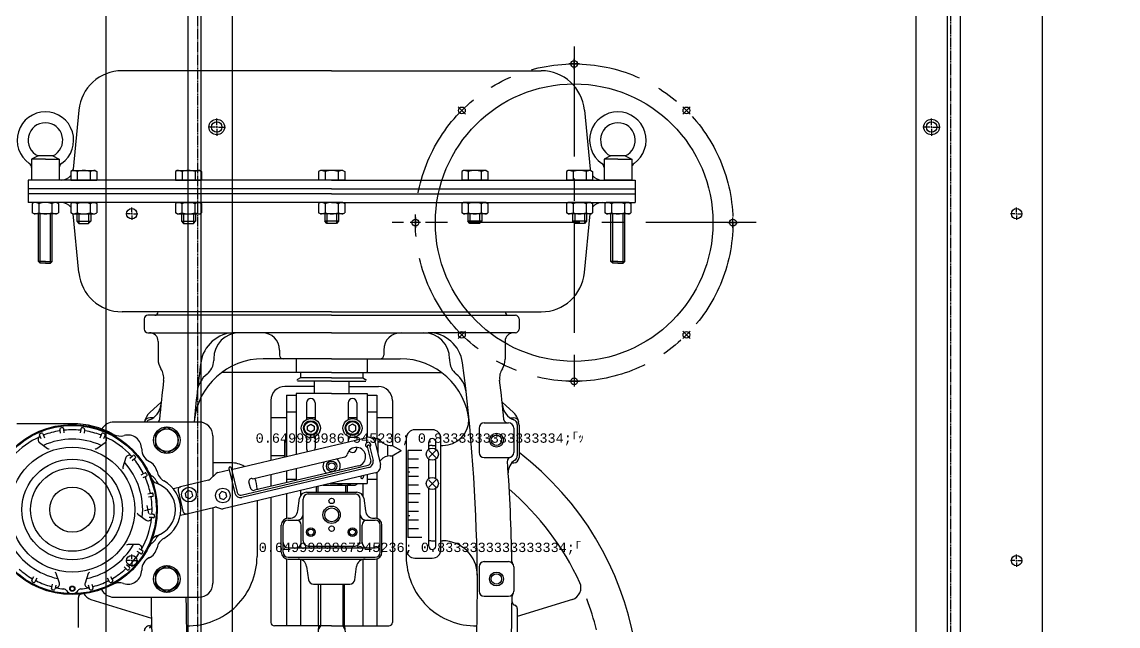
# Model space of a CAD drawing. Header units: millimetres. Extents: x -69706 to 52883, y -6882 to 68885.
# Drawn here: x -30298 to -29666, y 25492 to 25840 of the extents above; entities that cross this region are included whole.
import ezdxf

# ---------------------------------------------------------------- set-up
doc = ezdxf.new("R2010")
doc.units = ezdxf.units.MM
doc.linetypes.add('YFM1P-長$0$CENTERX2', pattern=[101.6, 63.5, -12.7, 12.7, -12.7])
doc.linetypes.add('YFM1P-長$0$DASHED', pattern=[0.75, 0.5, -0.25])
for name, color, linetype in [('YFM1P-長$0$03', 4, 'Continuous'), ('YFM1P-長$0$AUDIT_I_250305115502-0', 1, 'YFM1P-長$0$CENTERX2'), ('YFM1P-長$0$M-FOUN', 252, 'Continuous'), ('YFM1P-長$0$MAU&DCC Valve Station$0$M-CWTR-VAVE', 4, 'Continuous'), ('YFM1P-長$0$虚线', 3, 'YFM1P-長$0$DASHED'), ('YFM1P-長$0$表面显示线', 5, 'Continuous')]:
    doc.layers.add(name, color=color, linetype=linetype)
doc.styles.add('dim-txt', font='isocp.shx', dxfattribs={"width": 0.7, "bigfont": 'chineset.shx'})
doc.styles.add('YFM1P-長$0$MAU&DCC Valve Station$0$KANJI', font='MONOTXT', dxfattribs={"bigfont": 'BIGFONT'})
doc.dimstyles.new('ARCH-dim-200MM', dxfattribs={"dimscale": 2000, "dimtxt": 0.3, "dimasz": 0.1, "dimexe": 0.1, "dimexo": 0.1, "dimgap": 0.05, "dimtad": 1, "dimdec": 0, "dimrnd": 0.5, "dimdsep": 46, "dimtxsty": 'dim-txt', "dimblk": 'DOT', "dimcen": 2, "dimclrd": 256, "dimclre": 256, "dimclrt": 256, "dimadec": 0, "dimazin": 0, "dimtfac": 1, "dimtdec": 0, "dimtix": 1, "dimtmove": 2, "dimatfit": 3, "dimldrblk": 'OBLIQUE', "dimfxl": 1, "dimtvp": 1, "dimtolj": 1, "dimarcsym": 0})

# ---------------------------------------------------------------- blocks, each defined once
blk = doc.blocks.new('YFM1P-長$0$MAU&DCC Valve Station$0$0V125')
at = {"layer": 'YFM1P-長$0$MAU&DCC Valve Station$0$M-CWTR-VAVE'}
for p, q in [((225.5, 782), (104.69, 782)), ((225.5, 782), (346.31, 782)), ((79.8, 759.37), (76.56, 725.34)), ((371.2, 759.37), (374.44, 725.34)), ((56.25, 732.95), (52.5, 731)), ((64.75, 732.95), (56.25, 732.95)), ((64.75, 732.95), (68.5, 731)), ((386.25, 732.95), (382.5, 731)), ((394.75, 732.95), (386.25, 732.95)), ((394.75, 732.95), (398.5, 731)), ((60.5, 731), (52.5, 731)), ((52.5, 731), (52.5, 719)), ((60.5, 731), (68.5, 731)), ((68.5, 731), (68.5, 719)), ((382.5, 731), (382.5, 719)), ((390.5, 731), (382.5, 731)), ((390.5, 731), (398.5, 731)), ((398.5, 731), (398.5, 719)), ((76.11, 724.5), (75.1, 723.92)), ((75.1, 723.92), (75.1, 719)), ((76.11, 724.5), (89.11, 724.5)), ((78.85, 723.86), (78.85, 719)), ((86.36, 723.86), (86.36, 719)), ((89.11, 724.5), (90.11, 723.92)), ((90.11, 723.92), (90.11, 719)), ((136.5, 724.5), (135.49, 723.92)), ((135.49, 723.92), (135.49, 719)), ((136.5, 724.5), (149.5, 724.5)), ((139.25, 723.86), (139.25, 719)), ((146.75, 723.86), (146.75, 719)), ((149.5, 724.5), (150.51, 723.92)), ((150.51, 723.92), (150.51, 719)), ((219, 724.5), (217.99, 723.92)), ((217.99, 723.92), (217.99, 719)), ((232, 724.5), (219, 724.5)), ((221.75, 723.86), (221.75, 719)), ((229.25, 723.86), (229.25, 719)), ((232, 724.5), (233.01, 723.92)), ((233.01, 723.92), (233.01, 719)), ((301.5, 724.5), (300.49, 723.92)), ((300.49, 723.92), (300.49, 719)), ((314.5, 724.5), (301.5, 724.5)), ((304.25, 723.86), (304.25, 719)), ((311.75, 723.86), (311.75, 719)), ((314.5, 724.5), (315.51, 723.92)), ((315.51, 723.92), (315.51, 719)), ((361.9, 724.5), (360.89, 723.92)), ((360.89, 723.92), (360.89, 719)), ((374.9, 724.5), (361.9, 724.5)), ((364.64, 723.86), (364.64, 719)), ((372.15, 723.86), (372.15, 719)), ((374.9, 724.5), (375.9, 723.92)), ((375.9, 723.92), (375.9, 719)), ((50.5, 719), (50.5, 714)), ((225.5, 719), (50.5, 719)), ((225.5, 714), (50.5, 714)), ((50.5, 714), (50.5, 711)), ((68.5, 719), (52.5, 719)), ((75.1, 719), (90.11, 719)), ((135.49, 719), (150.51, 719)), ((233.01, 719), (217.99, 719)), ((225.5, 719), (400.5, 719)), ((225.5, 714), (400.5, 714)), ((315.51, 719), (300.49, 719)), ((375.9, 719), (360.89, 719)), ((398.5, 719), (382.5, 719)), ((400.5, 719), (400.5, 714)), ((400.5, 714), (400.5, 711)), ((225.5, 711), (50.5, 711)), ((225.5, 711), (50.5, 711)), ((50.5, 711), (50.5, 706)), ((225.5, 711), (400.5, 711)), ((225.5, 711), (400.5, 711)), ((400.5, 711), (400.5, 706)), ((225.5, 706), (50.5, 706)), ((53.97, 706), (52.97, 705.42)), ((52.97, 705.42), (52.97, 700.08)), ((66.97, 706), (53.97, 706)), ((56.72, 705.36), (56.72, 700.14)), ((64.23, 705.36), (64.23, 700.14)), ((66.97, 706), (67.98, 705.42)), ((67.98, 705.42), (67.98, 700.08)), ((76.08, 706), (75.08, 705.42)), ((75.08, 705.42), (75.08, 700.08)), ((76.08, 706), (89.08, 706)), ((78.83, 705.36), (78.83, 700.14)), ((86.33, 705.36), (86.33, 700.14)), ((89.08, 706), (90.09, 705.42)), ((90.09, 705.42), (90.09, 700.08)), ((136.47, 706), (135.47, 705.42)), ((135.47, 705.42), (135.47, 700.08)), ((136.47, 706), (149.47, 706)), ((139.22, 705.36), (139.22, 700.14)), ((146.73, 705.36), (146.73, 700.14)), ((149.47, 706), (150.48, 705.42)), ((150.48, 705.42), (150.48, 700.08)), ((219.03, 706), (218.02, 705.42)), ((218.02, 705.42), (218.02, 700.08)), ((232.03, 706), (219.03, 706)), ((221.77, 705.36), (221.77, 700.14)), ((225.5, 706), (400.5, 706)), ((229.28, 705.36), (229.28, 700.14)), ((232.03, 706), (233.03, 705.42)), ((233.03, 705.42), (233.03, 700.08)), ((301.53, 706), (300.52, 705.42)), ((300.52, 705.42), (300.52, 700.08)), ((314.53, 706), (301.53, 706)), ((304.27, 705.36), (304.27, 700.14)), ((311.78, 705.36), (311.78, 700.14)), ((314.53, 706), (315.53, 705.42)), ((315.53, 705.42), (315.53, 700.08)), ((361.92, 706), (360.92, 705.42)), ((360.92, 705.42), (360.92, 700.08)), ((374.92, 706), (361.92, 706)), ((364.67, 705.36), (364.67, 700.14)), ((372.17, 705.36), (372.17, 700.14)), ((374.92, 706), (375.93, 705.42)), ((375.93, 705.42), (375.93, 700.08)), ((383.97, 706), (382.97, 705.42)), ((382.97, 705.42), (382.97, 700.08)), ((396.97, 706), (383.97, 706)), ((386.72, 705.36), (386.72, 700.14)), ((394.23, 705.36), (394.23, 700.14)), ((396.97, 706), (397.98, 705.42)), ((397.98, 705.42), (397.98, 700.08)), ((53.97, 699.5), (52.97, 700.08)), ((66.97, 699.5), (53.97, 699.5)), ((56.5, 672), (56.5, 699.5)), ((57.5, 671), (57.5, 699.5)), ((63.5, 671), (63.5, 699.5)), ((64.5, 672), (64.5, 699.5)), ((66.97, 699.5), (67.98, 700.08)), ((76.08, 699.5), (75.08, 700.08)), ((76.08, 699.5), (89.08, 699.5)), ((79.8, 665.63), (76.57, 699.5)), ((78.61, 699.5), (78.61, 695.2)), ((78.61, 695.2), (79.81, 694)), ((78.61, 695.2), (86.61, 695.2)), ((79.81, 699.5), (79.81, 694)), ((85.41, 699.5), (85.41, 694)), ((85.41, 694), (86.61, 695.2)), ((86.61, 699.5), (86.61, 695.2)), ((89.08, 699.5), (90.09, 700.08)), ((136.47, 699.5), (135.47, 700.08)), ((136.47, 699.5), (149.47, 699.5)), ((139, 699.5), (139, 695.2)), ((139, 695.2), (140.2, 694)), ((139, 695.2), (147, 695.2)), ((140.2, 699.5), (140.2, 694)), ((145.8, 699.5), (145.8, 694)), ((145.8, 694), (147, 695.2)), ((147, 699.5), (147, 695.2)), ((149.47, 699.5), (150.48, 700.08)), ((219.03, 699.5), (218.02, 700.08)), ((232.03, 699.5), (219.03, 699.5)), ((221.5, 699.5), (221.5, 695.2)), ((222.7, 694), (221.5, 695.2)), ((229.5, 695.2), (221.5, 695.2)), ((222.7, 699.5), (222.7, 694)), ((228.3, 699.5), (228.3, 694)), ((229.5, 695.2), (228.3, 694)), ((229.5, 699.5), (229.5, 695.2)), ((232.03, 699.5), (233.03, 700.08)), ((301.53, 699.5), (300.52, 700.08)), ((314.53, 699.5), (301.53, 699.5)), ((304, 699.5), (304, 695.2)), ((305.2, 694), (304, 695.2)), ((312, 695.2), (304, 695.2)), ((305.2, 699.5), (305.2, 694)), ((310.8, 699.5), (310.8, 694)), ((312, 695.2), (310.8, 694)), ((312, 699.5), (312, 695.2)), ((314.53, 699.5), (315.53, 700.08)), ((361.92, 699.5), (360.92, 700.08)), ((374.92, 699.5), (361.92, 699.5)), ((364.4, 699.5), (364.4, 695.2)), ((365.59, 694), (364.4, 695.2)), ((372.4, 695.2), (364.4, 695.2)), ((365.59, 699.5), (365.59, 694)), ((371.19, 699.5), (371.19, 694)), ((372.4, 695.2), (371.19, 694)), ((371.2, 665.63), (374.43, 699.5)), ((372.4, 699.5), (372.4, 695.2)), ((374.92, 699.5), (375.93, 700.08)), ((383.97, 699.5), (382.97, 700.08)), ((396.97, 699.5), (383.97, 699.5)), ((386.5, 672), (386.5, 699.5)), ((387.5, 671), (387.5, 699.5)), ((393.5, 671), (393.5, 699.5)), ((394.5, 672), (394.5, 699.5)), ((396.97, 699.5), (397.98, 700.08)), ((79.81, 694), (85.41, 694)), ((140.2, 694), (145.8, 694)), ((228.3, 694), (222.7, 694)), ((310.8, 694), (305.2, 694)), ((371.19, 694), (365.59, 694)), ((60.5, 672), (56.5, 672)), ((57.5, 671), (56.5, 672)), ((60.5, 671), (57.5, 671)), ((60.5, 672), (64.5, 672)), ((60.5, 671), (63.5, 671)), ((63.5, 671), (64.5, 672)), ((387.5, 671), (386.5, 672)), ((390.5, 672), (386.5, 672)), ((390.5, 671), (387.5, 671)), ((390.5, 672), (394.5, 672)), ((390.5, 671), (393.5, 671)), ((393.5, 671), (394.5, 672)), ((225.5, 643), (104.69, 643)), ((117.5, 639), (117.5, 633)), ((225.5, 641), (119.5, 641)), ((225.5, 643), (125.5, 643)), ((225.5, 643), (325.5, 643)), ((225.5, 643), (346.31, 643)), ((225.5, 641), (331.5, 641)), ((333.5, 639), (333.5, 633)), ((119.5, 631), (169.9, 631)), ((125.5, 626), (125.5, 615.66)), ((225.5, 631), (169.9, 631)), ((225.5, 631), (281.1, 631)), ((331.5, 631), (281.1, 631)), ((325.5, 626), (325.5, 615.66)), ((195.5, 621), (195.5, 618)), ((255.5, 621), (255.5, 618)), ((157.5, 616), (157.5, 615)), ((225.5, 616), (186.02, 616)), ((205, 616), (205, 608.5)), ((225.5, 616), (264.98, 616)), ((246, 616), (246, 608.5)), ((293.5, 616), (293.5, 615)), ((207.5, 607.98), (161.98, 607.98)), ((205.5, 608), (205, 608.5)), ((225.5, 608), (205.5, 608)), ((207.5, 608), (207.5, 605)), ((225.5, 608), (245.5, 608)), ((243.5, 608), (243.5, 605)), ((243.5, 607.98), (289.02, 607.98)), ((245.5, 608), (246, 608.5)), ((225.5, 603), (205.8, 603)), ((207.5, 605), (205.9, 604.08)), ((225.5, 605), (207.5, 605)), ((215.5, 603), (215.5, 596)), ((225.5, 605), (243.5, 605)), ((225.5, 603), (245.2, 603)), ((235.5, 603), (235.5, 596)), ((243.5, 605), (245.1, 604.08)), ((215.5, 599.98), (198.5, 599.98)), ((199.5, 595), (205, 595)), ((199.5, 595), (199.5, 559.65)), ((225.5, 596), (205, 596)), ((205, 596), (205, 560.95)), ((225.5, 596), (246, 596)), ((235.5, 599.98), (252.5, 599.98)), ((246, 596), (246, 570.6)), ((246, 595), (251.5, 595)), ((251.5, 595), (251.5, 570)), ((127.24, 591.02), (120.7, 584.94)), ((190.5, 591.98), (190.5, 557.53)), ((210.95, 590.5), (210.95, 580.87)), ((216.05, 590.5), (216.05, 580.87)), ((234.95, 590.5), (234.95, 580.87)), ((240.05, 590.5), (240.05, 580.87)), ((260.5, 591.98), (260.5, 565.89)), ((323.77, 591.02), (330.31, 584.94)), ((123.05, 581.98), (120.63, 581.98)), ((199.5, 582), (190.5, 582)), ((199.5, 585.41), (205, 585.41)), ((216.05, 581.85), (210.95, 581.85)), ((240.05, 581.85), (234.95, 581.85)), ((246, 585.41), (251.5, 585.41)), ((260.5, 582), (251.5, 582)), ((327.95, 581.98), (330.37, 581.98)), ((76, 578.5), (43.99, 578.5)), ((68.94, 574.95), (68.87, 575.46)), ((70.86, 575.73), (70.93, 575.21)), ((70.93, 575.21), (71.19, 573.23)), ((80.81, 573.23), (81.08, 575.21)), ((81.08, 575.21), (81.14, 575.73)), ((83.13, 575.46), (83.06, 574.95)), ((149, 579.5), (100, 579.5)), ((130.5, 576.51), (124, 572.75)), ((137, 572.75), (130.5, 576.51)), ((211.49, 577.16), (213.5, 578.32)), ((211.49, 574.84), (211.49, 577.16)), ((213.5, 578.32), (215.51, 577.16)), ((215.51, 577.16), (215.51, 574.84)), ((237.5, 578.32), (235.49, 577.16)), ((235.49, 577.16), (235.49, 574.84)), ((239.51, 577.16), (237.5, 578.32)), ((239.51, 574.84), (239.51, 577.16)), ((283.5, 575), (273.5, 575)), ((310.5, 576), (310.5, 562)), ((313.5, 579), (327.5, 579)), ((330.5, 576), (330.5, 562)), ((332.5, 578), (332.5, 560)), ((333.5, 577.62), (333.5, 561.84)), ((57.29, 571.56), (57.09, 572.04)), ((58.06, 569.71), (57.29, 571.56)), ((58.94, 572.8), (59.14, 572.32)), ((59.14, 572.32), (59.9, 570.47)), ((69.2, 572.97), (68.94, 574.95)), ((83.06, 574.95), (82.8, 572.97)), ((92.1, 570.47), (92.86, 572.32)), ((92.86, 572.32), (93.06, 572.8)), ((94.71, 571.56), (93.94, 569.71)), ((94.91, 572.04), (94.71, 571.56)), ((124, 572.75), (124, 565.25)), ((137, 565.25), (137, 572.75)), ((157, 571.5), (157, 547.95)), ((167.87, 552.2), (245.84, 570.56)), ((198.5, 569), (199.5, 570)), ((198.5, 559.42), (198.5, 569)), ((199.5, 559.65), (199.5, 570)), ((210.95, 571.13), (210.95, 564.5)), ((213.5, 573.68), (211.49, 574.84)), ((215.51, 574.84), (213.5, 573.68)), ((216.05, 571.13), (216.05, 564.52)), ((234.95, 571.13), (234.95, 568)), ((235.49, 574.84), (237.5, 573.68)), ((237.5, 573.68), (239.51, 574.84)), ((240.05, 571.13), (240.05, 569.2)), ((248.97, 570), (252.11, 570)), ((252.11, 570), (252.11, 561.39)), ((268.5, 570), (268.5, 560.69)), ((288.5, 506), (288.5, 570)), ((57.07, 567.64), (61.8, 564.2)), ((90.2, 564.2), (94.93, 567.64)), ((124, 565.25), (130.5, 561.49)), ((130.5, 561.49), (137, 565.25)), ((246.03, 565.67), (245.88, 564.95)), ((246.03, 565.37), (248, 557)), ((247.4, 565.69), (249.37, 557.32)), ((250.65, 567.59), (253.63, 554.93)), ((257.6, 565.7), (257.6, 560.44)), ((259.22, 566), (260.3, 566)), ((260.3, 566), (265.5, 563)), ((260.3, 560), (265.5, 563)), ((269.5, 563), (269.5, 560.93)), ((277.5, 563), (269.5, 563)), ((281.44, 563.06), (285.5, 559)), ((281.5, 563.87), (281.5, 568)), ((285.55, 563.05), (281.5, 559)), ((283.5, 566), (285.5, 566)), ((285.5, 563.87), (285.5, 568)), ((288.5, 566), (289.61, 566)), ((106.9, 558.94), (105.09, 553.38)), ((109.17, 558.65), (110.69, 559.94)), ((111.99, 558.42), (110.47, 557.12)), ((110.69, 559.94), (111.09, 560.28)), ((112.39, 558.76), (111.99, 558.42)), ((179.92, 546.82), (233.03, 559.33)), ((198.51, 560), (190.5, 560)), ((259.22, 560), (260.3, 560)), ((260.5, 560.11), (260.5, 463.98)), ((268.5, 561.96), (268.5, 506)), ((269.5, 561.96), (269.5, 513)), ((275.5, 558), (269.5, 558)), ((281.5, 546.87), (281.5, 558.13)), ((285.5, 546.87), (285.5, 558.13)), ((313.5, 559), (327.5, 559)), ((333.5, 561.84), (333.5, 558.98)), ((115.71, 549.05), (117.52, 549.91)), ((117.52, 549.91), (117.99, 550.14)), ((155.42, 546.46), (159.01, 549.84)), ((167.5, 555.98), (157, 555.98)), ((159.92, 550.33), (166.51, 551.88)), ((250.65, 550.12), (163.05, 529.49)), ((166.3, 552.76), (169.65, 538.55)), ((167.66, 553.08), (171.01, 538.87)), ((173.41, 537.38), (246.58, 554.61)), ((246.93, 553.26), (173.73, 536.02)), ((241.03, 554.22), (181.09, 540.11)), ((199.5, 551.43), (199.5, 544.45)), ((205, 552.73), (205, 545.74)), ((251.5, 550.43), (251.5, 523.9)), ((275.5, 553), (269.5, 553)), ((270.5, 550.5), (269.5, 550.5)), ((329.32, 555.98), (330.5, 555.98)), ((118.38, 548.11), (116.58, 547.25)), ((118.85, 548.33), (118.38, 548.11)), ((154.51, 545.97), (138.42, 542.19)), ((178.69, 541.6), (177.86, 545.1)), ((190.5, 549.31), (190.5, 542.33)), ((199.5, 546.46), (205, 546.46)), ((224.65, 544), (246, 544)), ((239, 543), (240.73, 544)), ((242.49, 548.2), (242.35, 547.75)), ((243.5, 544), (243.5, 536.96)), ((243.94, 548.54), (243.72, 547.47)), ((246, 549.03), (246, 544)), ((246, 546.46), (251.5, 546.46)), ((268.5, 543.98), (268.5, 501.98)), ((275.5, 548), (269.5, 548)), ((281.44, 546.06), (285.5, 542)), ((285.55, 546.05), (281.5, 542)), ((119.55, 538.09), (121.52, 538.45)), ((121.52, 538.45), (122.03, 538.55)), ((134.09, 541.17), (138.48, 542.2)), ((136.99, 539.8), (139.74, 528.12)), ((142.69, 539.92), (141.01, 538.33)), ((141.01, 538.33), (141.54, 536.08)), ((144.9, 539.25), (142.69, 539.92)), ((145.43, 537), (144.9, 539.25)), ((162.26, 539.39), (160.58, 537.8)), ((160.58, 537.8), (161.1, 535.55)), ((164.47, 538.72), (162.26, 539.39)), ((165, 536.47), (164.47, 538.72)), ((182.5, 540.98), (182.5, 540.44)), ((199.5, 538.08), (199.5, 523.9)), ((207.5, 539.96), (207.5, 536.96)), ((211, 539), (240, 539)), ((212, 538), (239, 538)), ((216.5, 542.08), (216.5, 539)), ((217.5, 542.32), (217.5, 539)), ((220.4, 543), (239, 543)), ((233.5, 543), (233.5, 539)), ((234.5, 543), (234.5, 539)), ((275.5, 543), (269.5, 543)), ((276.5, 538), (269.5, 538)), ((281.5, 508), (281.5, 541.13)), ((285.5, 508), (285.5, 541.13)), ((118.96, 531.29), (120.01, 526.84)), ((121.88, 536.49), (119.92, 536.12)), ((122.39, 536.58), (121.88, 536.49)), ((141.54, 536.08), (143.75, 535.42)), ((143.75, 535.42), (145.43, 537)), ((161.1, 535.55), (163.32, 534.89)), ((163.32, 534.89), (165, 536.47)), ((182.5, 534.07), (182.5, 501.98)), ((190.5, 535.96), (190.5, 463.98)), ((206.08, 528.34), (207.04, 535.53)), ((209, 511), (209, 535)), ((242, 511), (242, 535)), ((243.96, 535.53), (244.92, 528.34)), ((275.5, 533), (269.5, 533)), ((113.87, 526.37), (118.6, 522.94)), ((117.58, 528.55), (121.47, 529.46)), ((122.25, 524.36), (120.26, 524.51)), ((120.42, 526.51), (122.41, 526.35)), ((122.41, 526.35), (122.93, 526.31)), ((138.21, 525.7), (142.15, 526.63)), ((142.09, 526.61), (158.24, 530.42)), ((157, 530.12), (157, 486.5)), ((159.21, 530.37), (162.02, 529.53)), ((275.5, 528), (269.5, 528)), ((270.5, 525.5), (269.5, 525.5)), ((122.77, 524.32), (122.25, 524.36)), ((196.5, 504.5), (196.5, 520)), ((197.5, 504.5), (197.5, 520)), ((200.5, 524), (201.12, 524)), ((200.5, 523), (206, 523)), ((208, 510), (208, 520)), ((243, 510), (243, 520)), ((245, 523), (250.5, 523)), ((249.88, 524), (250.5, 524)), ((253.5, 504.5), (253.5, 520)), ((254.5, 504.5), (254.5, 520)), ((275.5, 523), (269.5, 523)), ((275.5, 518), (269.5, 518)), ((277.5, 513), (269.5, 513)), ((114.03, 508.87), (108.18, 508.87)), ((114.45, 506.61), (116.15, 505.57)), ((116.15, 505.57), (116.59, 505.3)), ((200.5, 507), (250.5, 507)), ((212, 508), (239, 508)), ((283.5, 511), (285.5, 511)), ((288.5, 511), (289.47, 511)), ((115.1, 503.86), (113.4, 504.91)), ((115.55, 503.59), (115.1, 503.86)), ((199.5, 500.65), (199.5, 462)), ((200.5, 501.5), (250.5, 501.5)), ((200.5, 500.5), (250.5, 500.5)), ((207.5, 500.33), (207.5, 462)), ((243.5, 500.33), (243.5, 462)), ((251.5, 500.65), (251.5, 462)), ((273.5, 501), (283.5, 501)), ((107.27, 494.6), (105.89, 496.05)), ((107.63, 494.22), (107.27, 494.6)), ((107.34, 497.43), (108.72, 495.98)), ((108.72, 495.98), (109.08, 495.6)), ((130.5, 496.51), (124, 492.75)), ((137, 492.75), (130.5, 496.51)), ((211.09, 496.18), (212.14, 488.59)), ((238.86, 488.59), (239.91, 496.18)), ((310.5, 496), (310.5, 482)), ((313.5, 499), (327.5, 499)), ((330.5, 496), (330.5, 482)), ((52.7, 488.18), (52.95, 488.63)), ((52.95, 488.63), (53.9, 490.39)), ((54.7, 487.68), (54.45, 487.22)), ((55.66, 489.44), (54.7, 487.68)), ((68.6, 486.61), (66.8, 492.17)), ((85.21, 492.17), (83.4, 486.61)), ((97.3, 487.68), (96.34, 489.44)), ((97.55, 487.22), (97.3, 487.68)), ((98.1, 490.39), (99.06, 488.63)), ((99.06, 488.63), (99.3, 488.18)), ((124, 492.75), (124, 485.25)), ((137, 485.25), (137, 492.75)), ((64.06, 483.54), (64.18, 484.04)), ((64.18, 484.04), (64.64, 485.98)), ((66.12, 483.57), (66, 483.07)), ((66.59, 485.52), (66.12, 483.57)), ((85.88, 483.57), (85.41, 485.52)), ((86, 483.07), (85.88, 483.57)), ((87.36, 485.98), (87.82, 484.04)), ((87.82, 484.04), (87.94, 483.54)), ((124, 485.25), (130.5, 481.49)), ((130.5, 481.49), (137, 485.25)), ((215.11, 486), (235.89, 486)), ((218, 462), (218, 486)), ((219, 486), (219, 462)), ((232, 486), (232, 462)), ((233, 462), (233, 486)), ((79.5, 461), (79.5, 478.3)), ((86.7, 477.23), (121.64, 466.33)), ((100, 478.5), (149, 478.5)), ((313.5, 479), (327.5, 479)), ((364.31, 477.23), (332.5, 467.31)), ((332.5, 472), (332.5, 360)), ((120.48, 462), (121.59, 462)), ((218, 461.98), (192.5, 461.98)), ((218, 462), (217.5, 456.29)), ((219, 462), (217.82, 459.96)), ((225.5, 462), (218, 462)), ((225.5, 462), (233, 462)), ((232, 462), (233.18, 459.96)), ((233, 462), (233.5, 456.29)), ((233, 461.98), (258.5, 461.98))]:
    blk.add_line(p, q, dxfattribs=at)
for centre, radius in [((213.5, 576), 5.5), ((237.5, 576), 5.5), ((76, 529), 49), ((76, 529), 48.5), ((130.5, 569), 7.7), ((130.5, 569), 6.5), ((213.5, 576), 4.25), ((213.5, 576), 3.75), ((237.5, 576), 4.25), ((237.5, 576), 3.75), ((320.5, 569), 4), ((320.5, 569), 3), ((76, 529), 36), ((283.5, 561), 3.5), ((76, 529), 29), ((225.5, 554), 3), ((76, 529), 24), ((225.5, 554), 2), ((283.5, 544), 3.5), ((76, 529), 13), ((143.22, 537.67), 4.25), ((162.79, 537.14), 4.25), ((225.5, 526), 5), ((225.5, 534), 1.55), ((225.5, 526), 4), ((213.5, 516), 2.5), ((225.5, 518), 1.55), ((237.5, 516), 2.5), ((213.5, 516), 1.75), ((237.5, 516), 1.75), ((130.5, 489), 7.7), ((130.5, 489), 6.5), ((320.5, 489), 4), ((320.5, 489), 3), ((76, 483.4), 1.5), ((76, 483.4), 1.2)]:
    blk.add_circle(centre, radius, dxfattribs=at)
for centre, radius, start, end in [((104.69, 757), 25, 90.00005, 174.5596), ((346.31, 757), 25, 5.44052, 89.99995), ((60.5, 742), 16.3, 304.74661, 235.2534), ((390.5, 742), 16.3, 304.74661, 235.2534), ((60.5, 742), 10, 295.1506, 244.8494), ((390.5, 742), 10, 295.1506, 244.8494), ((49.5, 726.14), 3, 0, 55.2534), ((71.5, 726.14), 3, 124.7466, 180), ((379.5, 726.14), 3, 0, 55.2534), ((401.5, 726.14), 3, 124.7466, 180), ((69.59, 726), 7, 270, 321.94089), ((76.11, 718.32), 6.18, 63.619, 90), ((69.59, 726), 7, 347.6264, 354.5596), ((82.61, 713.24), 11.26, 70.5288, 109.4712), ((89.11, 718.32), 6.18, 90, 116.381), ((136.5, 718.32), 6.18, 63.619, 90), ((143, 713.24), 11.26, 70.5288, 109.4712), ((149.5, 718.32), 6.18, 90, 116.381), ((219, 718.32), 6.18, 63.619, 90), ((225.5, 713.24), 11.26, 70.5288, 109.4712), ((232, 718.32), 6.18, 90, 116.381), ((301.5, 718.32), 6.18, 63.619, 90), ((308, 713.24), 11.26, 70.5288, 109.4712), ((314.5, 718.32), 6.18, 90, 116.381), ((361.9, 718.32), 6.18, 63.619, 90), ((368.4, 713.24), 11.26, 70.5288, 109.4712), ((374.9, 718.32), 6.18, 90, 116.381), ((381.41, 726), 7, 185.44051, 192.3736), ((381.41, 726), 7, 218.0591, 270), ((53.97, 699.82), 6.18, 63.619, 90), ((60.47, 694.74), 11.26, 70.5288, 109.4712), ((66.97, 699.82), 6.18, 90, 116.381), ((69.59, 699), 7, 38.39898, 90), ((76.08, 699.82), 6.18, 63.619, 90), ((82.58, 694.74), 11.26, 70.5288, 109.4712), ((89.08, 699.82), 6.18, 90, 116.381), ((136.47, 699.82), 6.18, 63.619, 90), ((142.97, 694.74), 11.26, 70.5288, 109.4712), ((149.47, 699.82), 6.18, 90, 116.381), ((219.03, 699.82), 6.18, 63.619, 90), ((225.53, 694.74), 11.26, 70.5288, 109.4712), ((232.03, 699.82), 6.18, 90, 116.381), ((301.53, 699.82), 6.18, 63.619, 90), ((308.03, 694.74), 11.26, 70.5288, 109.4712), ((314.53, 699.82), 6.18, 90, 116.381), ((361.92, 699.82), 6.18, 63.619, 90), ((368.42, 694.74), 11.26, 70.5288, 109.4712), ((374.92, 699.82), 6.18, 90, 116.381), ((381.41, 699), 7, 90, 141.6011), ((383.97, 699.82), 6.18, 63.619, 90), ((390.47, 694.74), 11.26, 70.5288, 109.4712), ((396.97, 699.82), 6.18, 90, 116.381), ((53.97, 705.68), 6.18, 270, 296.38101), ((60.47, 710.76), 11.26, 250.52879, 289.47119), ((66.97, 705.68), 6.18, 243.619, 270), ((76.08, 705.68), 6.18, 270, 296.38101), ((82.58, 710.76), 11.26, 250.52879, 289.47119), ((89.08, 705.68), 6.18, 243.619, 270), ((136.47, 705.68), 6.18, 270, 296.38101), ((142.97, 710.76), 11.26, 250.52879, 289.47119), ((149.47, 705.68), 6.18, 243.619, 270), ((219.03, 705.68), 6.18, 270, 296.38101), ((225.53, 710.76), 11.26, 250.52879, 289.47119), ((232.03, 705.68), 6.18, 243.619, 270), ((301.53, 705.68), 6.18, 270, 296.38101), ((308.03, 710.76), 11.26, 250.52879, 289.47119), ((314.53, 705.68), 6.18, 243.619, 270), ((361.92, 705.68), 6.18, 270, 296.38101), ((368.42, 710.76), 11.26, 250.52879, 289.47119), ((374.92, 705.68), 6.18, 243.619, 270), ((383.97, 705.68), 6.18, 270, 296.38101), ((390.47, 710.76), 11.26, 250.52879, 289.47119), ((396.97, 705.68), 6.18, 243.619, 270), ((104.69, 668), 25, 185.44031, 270), ((346.31, 668), 25, 270, 354.5596), ((119.5, 639), 2, 90, 180), ((123.5, 643), 2, 270, 0), ((327.5, 643), 2, 180, 270), ((331.5, 639), 2, 0, 90), ((119.5, 633), 2, 180, 270), ((331.5, 633), 2, 270, 0), ((120.5, 626), 5, 0, 90), ((169.9, 611), 20, 90, 172.495), ((172.5, 616), 15, 90, 180), ((185.5, 621), 10, 0, 90), ((265.5, 621), 10, 90, 180), ((278.5, 616), 15, 0, 90), ((281.1, 611), 20, 7.50497, 90), ((330.5, 626), 5, 90, 180), ((135.5, 615.66), 10, 180, 212.98579), ((1141.5, 483), 1000, 172.495, 174.4623), ((186.02, 576), 40, 90, 174.4408), ((147.5, 615), 10, 308.09921, 0), ((197.5, 618), 2, 180, 270), ((253.5, 618), 2, 270, 0), ((264.98, 576), 40, 5.55925, 90), ((303.5, 615), 10, 180, 231.9008), ((-690.5, 483), 1000, 353.9639, 7.50497), ((315.5, 615.66), 10, 327.01419, 0), ((118.72, 604.77), 10, 353.21021, 32.98578), ((162.93, 595.33), 15, 128.0993, 173.4519), ((288.07, 595.33), 15, 6.54808, 51.90074), ((332.28, 604.77), 10, 147.01421, 186.78979), ((1141.5, 483), 1020, 173.21021, 174.49741), ((206.3, 603.38), 0.8, 119.9998, 180), ((244.7, 603.38), 0.8, 0, 60.00015), ((-690.5, 483), 1020, 5.50256, 6.78982), ((198.5, 591.98), 8, 90, 180), ((252.5, 591.98), 8, 0, 90), ((117.1, 590.23), 10, 289.7966, 354.0242), ((213.5, 590.5), 2.55, 0, 180), ((237.5, 590.5), 2.55, 0, 180), ((333.9, 590.23), 10, 185.9758, 250.2034), ((127.5, 577.62), 10, 132.87891, 169.1403), ((120.63, 578.98), 3, 90, 168.7912), ((323.5, 577.62), 10, 0, 47.1211), ((330.37, 578.98), 3, 11.2088, 90), ((69.37, 575.53), 0.5, 98.10954, 187.5), ((76, 529), 47.5, 96.89046, 98.10954), ((70.36, 575.66), 0.5, 7.5, 96.89046), ((71.42, 575.27), 0.5, 187.5, 275.6514), ((76, 529), 46, 84.34857, 95.65143), ((76, 529), 49.5, 61.23285, 90), ((80.58, 575.27), 0.5, 264.3486, 352.5), ((81.64, 575.66), 0.5, 83.10954, 172.5), ((76, 529), 47.5, 81.89046, 83.10954), ((82.63, 575.53), 0.5, 352.5, 81.89046), ((100, 571.5), 8, 90, 150.2529), ((121.5, 578), 3, 109.7966, 150.0005), ((124.21, 581), 2, 311.41061, 354.49741), ((149, 571.5), 8, 0, 90), ((273.5, 570), 5, 90, 180), ((283.5, 570), 5, 0, 90), ((289.61, 581), 15, 270, 0), ((313.5, 576), 3, 90, 180), ((326.79, 581), 2, 185.50259, 270), ((327.5, 576), 3, 0, 90), ((329.5, 578), 3, 0, 70.20342), ((76, 529), 46, 114.3486, 137.6514), ((58.25, 569.26), 2, 124.119, 234), ((56.83, 571.36), 0.5, 294.3486, 22.5), ((57.55, 572.23), 0.5, 113.1095, 202.5), ((56.84, 571.33), 0.5, 304.11899, 22.5), ((76, 529), 47.5, 111.8905, 113.1095), ((58.48, 572.61), 0.5, 22.5, 111.8905), ((59.6, 572.51), 0.5, 202.5, 290.6514), ((76, 529), 40.59, 65.73553, 114.2645), ((76, 529), 46, 99.34857, 110.6514), ((68.45, 574.88), 0.5, 279.3486, 7.5), ((83.55, 574.88), 0.5, 172.5, 260.6514), ((76, 529), 46, 69.34857, 80.65143), ((92.4, 572.51), 0.5, 249.3486, 337.5), ((93.52, 572.61), 0.5, 68.10954, 157.5), ((76, 529), 47.5, 66.89046, 68.10954), ((94.45, 572.23), 0.5, 337.5, 66.89046), ((95.16, 571.33), 0.5, 157.5, 235.881), ((95.17, 571.36), 0.5, 157.5, 245.6514), ((93.75, 569.26), 2, 306, 55.88103), ((76, 529), 46, 42.34857, 65.65143), ((103.67, 579.4), 8, 241.2328, 285.69421), ((108, 564), 8, 359.59781, 105.6942), ((246.75, 566.67), 4, 13.2496, 103.2496), ((248.5, 564), 7, 40.00466, 58.99414), ((283.5, 568), 2, 90, 180), ((283.5, 568), 2, 0, 90), ((62.39, 565.01), 1, 234, 290.70529), ((76, 529), 37.4, 70.02605, 70.03142), ((89.61, 565.01), 1, 249.29469, 306), ((124, 563.89), 8, 179.59779, 244.0571), ((213.5, 564.5), 2.55, 180, 229.5563), ((213.5, 564.5), 2.55, 336.94379, 0.70906), ((239.72, 559.46), 5.4, 283.24939, 165.89709), ((237.5, 564.5), 2.55, 219.53281, 7.9971), ((246.53, 566.31), 1.5, 103.2494, 255.4312), ((246.71, 565.53), 0.7, 13.2494, 193.2494), ((246.53, 566.31), 1.5, 311.0675, 103.2494), ((259.22, 573), 7, 220.0047, 270), ((283.5, 561), 5, 90, 113.5782), ((76, 529), 40.59, 353.7355, 42.26447), ((108.8, 558.33), 2, 52.11897, 162), ((110.37, 560.32), 0.5, 222.3486, 310.5), ((110.34, 560.3), 0.5, 232.119, 310.5), ((111.41, 559.9), 0.5, 41.10954, 130.5), ((76, 529), 47.5, 39.89046, 41.10954), ((112.32, 558.04), 0.5, 130.5, 218.6514), ((76, 529), 46, 27.34857, 38.65143), ((112.06, 559.14), 0.5, 310.5, 39.89046), ((117, 549.5), 8, 10.98779, 66.03235), ((225.5, 554), 5, 149.4455, 235.1479), ((225.5, 554), 5, 331.35229, 57.05455), ((232.54, 561.27), 2, 283.24939, 345.89709), ((246.06, 556.54), 2, 283.24921, 13.2494), ((246.06, 556.54), 3.4, 283.24921, 13.2494), ((248.5, 562), 7, 312.0332, 319.9953), ((259.22, 553), 7, 90, 139.9953), ((313.5, 562), 3, 180, 270), ((328.81, 557.17), 2, 105.1266, 184.162), ((-690.5, 483), 1020, 0.90619, 4.16042), ((335.27, 550.64), 8, 121.6529, 183.77251), ((327.5, 562), 3, 270, 0), ((330.5, 558.98), 3, 270, 0), ((329.5, 560), 3, 301.65289, 0), ((225.5, 421), 177.5, 327.8645, 52.52244), ((106.04, 553.07), 1, 162, 218.70531), ((117.3, 550.36), 0.5, 207.3486, 295.5), ((118.2, 549.68), 0.5, 26.10954, 115.5), ((76, 529), 47.5, 24.89046, 26.10954), ((124.56, 552.63), 5, 205.9472, 239.6243), ((132.71, 552.55), 8, 190.98779, 240.7162), ((160.38, 548.39), 2, 103.2496, 133.2496), ((166.98, 552.92), 0.7, 13.2494, 193.2494), ((167.5, 540.98), 15, 59.54288, 90), ((249.73, 554.01), 4, 283.2496, 13.2496), ((118.59, 547.66), 0.5, 115.5, 203.6514), ((76, 529), 46, 12.34857, 23.65143), ((118.63, 548.78), 0.5, 295.5, 24.89046), ((126.2, 548.9), 5, 201.62781, 251.3996), ((119.5, 544), 5, 22.74725, 59.62426), ((128.72, 547.87), 5, 202.7473, 243.9502), ((119.5, 529), 16, 288.6004, 71.39963), ((119.5, 529), 19, 0, 60.71616), ((154.05, 547.92), 2, 283.25299, 313.2496), ((179.32, 545.45), 1.5, 66.37945, 193.2494), ((167.5, 540.98), 15, 0, 24.17588), ((225.5, 566.38), 23.38, 260.68369, 286.81409), ((239, 555.84), 12.84, 247.23779, 269.77579), ((243.03, 547.61), 0.7, 168.2603, 348.74609), ((121.42, 538.94), 0.5, 192.3486, 280.5), ((122.12, 538.06), 0.5, 11.10954, 100.5), ((122.3, 537.07), 0.5, 280.5, 9.89046), ((76, 529), 47.5, 9.89046, 11.10954), ((138.94, 540.26), 2, 103.2494, 193.2494), ((172.96, 539.33), 3.4, 193.2494, 283.24921), ((172.96, 539.33), 2, 193.2494, 283.24921), ((180.64, 542.06), 2, 193.2494, 283.24951), ((211, 535), 4, 90, 172.4006), ((212, 535), 3, 90, 180), ((239, 535), 3, 0, 90), ((240, 535), 4, 7.59937, 90), ((225.5, 421), 157.5, 24.71167, 49.46253), ((121.97, 535.99), 0.5, 100.5, 188.6514), ((76, 529), 46, 357.3486, 8.65143), ((114.46, 527.18), 1, 177.29469, 234), ((122.45, 526.85), 0.5, 177.3486, 265.5), ((122.81, 524.81), 0.5, 265.5, 354.8905), ((122.89, 525.81), 0.5, 356.1095, 85.5), ((76, 529), 47.5, 354.8905, 356.1095), ((119.5, 529), 19, 299.28381, 0), ((141.69, 528.57), 2, 193.2494, 283.24939), ((158.63, 528.45), 2, 73.25639, 103.253), ((162.59, 531.44), 2, 253.25639, 283.2496), ((201.12, 529), 5, 270, 352.41589), ((206, 526), 3, 270, 0), ((245, 526), 3, 180, 270), ((249.88, 529), 5, 187.59689, 270), ((76, 529), 46, 330.3486, 353.6514), ((119.78, 524.56), 2, 234, 343.88101), ((122.18, 523.86), 0.5, 85.5, 163.881), ((122.22, 523.86), 0.5, 85.5, 173.6514), ((200.5, 520), 4, 90, 180), ((200.5, 520), 3, 90, 180), ((205, 520), 3, 0, 90), ((246, 520), 3, 90, 180), ((250.5, 520), 4, 0, 90), ((250.5, 520), 3, 0, 90), ((126.2, 509.1), 5, 108.6004, 158.37219), ((119.5, 514), 5, 300.3757, 337.25269), ((128.72, 510.13), 5, 116.0498, 157.2527), ((132.71, 505.45), 8, 119.2838, 169.01221), ((76, 529), 40.59, 209.7355, 258.2645), ((76, 529), 40.59, 281.7355, 330.2645), ((108.18, 507.87), 1, 90, 146.70531), ((114.03, 506.87), 2, 340.11899, 90), ((116.38, 506.02), 0.5, 160.119, 238.5), ((116.41, 506), 0.5, 150.3486, 238.5), ((124.56, 505.37), 5, 120.3757, 154.0528), ((117, 508.5), 8, 293.96771, 349.01221), ((200.5, 510), 3, 180, 270), ((205, 510), 3, 270, 0), ((212, 511), 3, 180, 270), ((239, 511), 3, 270, 0), ((246, 510), 3, 180, 270), ((250.5, 510), 3, 270, 0), ((273.5, 506), 5, 180, 270), ((283.5, 516), 5, 246.4218, 270), ((283.5, 508), 2, 180, 270), ((283.5, 508), 2, 270, 0), ((283.5, 506), 5, 270, 0), ((289.47, 491), 20, 0.46773, 90), ((76, 529), 46, 315.3486, 326.6514), ((114.84, 503.44), 0.5, 58.5, 146.6514), ((115.81, 504.02), 0.5, 238.5, 327.8905), ((124, 494.11), 8, 115.9429, 180.40221), ((76, 529), 47.5, 327.8905, 329.1095), ((116.33, 504.87), 0.5, 329.1095, 58.5), ((142.5, 501.98), 40, 268.88391, 0), ((200.5, 504.5), 4, 180, 270), ((200.5, 504.5), 3, 180, 270), ((206.14, 495.5), 5, 7.85134, 90), ((244.86, 495.5), 5, 90, 172.1487), ((250.5, 504.5), 3, 270, 0), ((250.5, 504.5), 4, 270, 0), ((308.5, 501.98), 40, 180, 271.116), ((76, 529), 46, 228.3486, 239.6514), ((65.84, 491.86), 1, 18, 74.70532), ((86.16, 491.86), 1, 105.2947, 162), ((76, 529), 46, 300.3486, 311.6514), ((108, 494), 8, 251.79401, 0.4022), ((106.9, 494.26), 0.5, 43.5, 131.6514), ((107.99, 494.56), 0.5, 223.5, 312.8905), ((76, 529), 47.5, 312.8905, 314.1095), ((109.08, 496.32), 0.5, 135.3486, 223.5), ((108.71, 495.25), 0.5, 314.1095, 43.5), ((313.5, 496), 3, 90, 180), ((327.5, 496), 3, 0, 90), ((331.37, 499.16), 2, 180.9062, 219.24719), ((53.14, 487.94), 0.5, 151.5, 240.8905), ((52.51, 488.87), 0.5, 331.5, 59.65143), ((76, 529), 47.5, 240.8905, 242.1095), ((54.01, 487.46), 0.5, 242.1095, 331.5), ((55.14, 487.44), 0.5, 63.34857, 151.5), ((76, 529), 46, 243.3486, 254.6514), ((66.7, 485.99), 2, 268.11899, 18), ((85.3, 485.99), 2, 162, 271.88101), ((76, 529), 46, 285.3486, 296.6514), ((96.86, 487.44), 0.5, 28.5, 116.6514), ((97.99, 487.46), 0.5, 208.5, 297.8905), ((76, 529), 47.5, 297.8905, 299.1095), ((99.49, 488.87), 0.5, 120.3486, 208.5), ((98.86, 487.94), 0.5, 299.1095, 28.5), ((103, 478.8), 8, 71.79404, 118.2749), ((215.11, 489), 3, 187.85719, 270), ((235.89, 489), 3, 270, 352.1427), ((362.22, 483.92), 7, 287.33719, 24.71164), ((63.69, 484.16), 0.5, 346.5, 74.65143), ((64.54, 483.42), 0.5, 166.5, 255.8905), ((76, 529), 47.5, 255.8905, 257.1095), ((65.52, 483.19), 0.5, 257.1095, 346.5), ((66.61, 483.46), 0.5, 78.34857, 166.5), ((66.62, 483.5), 0.5, 88.11897, 166.5), ((76, 529), 46, 258.3486, 263.9556), ((70.95, 481.27), 2, 32.60591, 83.95557), ((76, 484.5), 4, 212.6059, 327.3941), ((81.05, 481.27), 2, 96.04443, 147.3941), ((81.5, 478.3), 2, 96.19099, 180), ((76, 529), 46, 276.0444, 281.6514), ((88.78, 483.92), 7, 209.597, 252.6628), ((85.39, 483.46), 0.5, 13.5, 101.6514), ((85.38, 483.5), 0.5, 13.5, 91.88103), ((86.49, 483.19), 0.5, 193.5, 282.8905), ((76, 529), 47.5, 282.8905, 284.1095), ((87.46, 483.42), 0.5, 284.1095, 13.5), ((88.31, 484.16), 0.5, 105.3486, 193.5), ((100, 486.5), 8, 206.1319, 270), ((149, 486.5), 8, 270, 0), ((313.5, 482), 3, 180, 270), ((327.5, 482), 3, 270, 0), ((331.49, 478.99), 2, 142.9789, 179.77521), ((1141.5, 483), 1020, 180.25281, 186.9156), ((1141.5, 483), 1000, 180.2578, 186.0361), ((-690.5, 483), 1020, 353.08441, 359.77509), ((331.48, 475.88), 2, 179.6008, 255.89011), ((330.5, 472), 2, 0, 75.89007), ((225.5, 421), 157.5, 14.24967, 21.02297), ((120.5, 459), 3, 90.31357, 180.3136), ((119.7, 462.67), 2, 291.07101, 1.14007), ((192.5, 463.98), 2, 180, 270), ((258.5, 463.98), 2, 270, 0)]:
    blk.add_arc(centre, radius, start, end, dxfattribs=at)
at = {"layer": 'YFM1P-長$0$MAU&DCC Valve Station$0$M-CWTR-VAVE', "char_height": 5.4, "attachment_point": 5, "style": 'YFM1P-長$0$MAU&DCC Valve Station$0$KANJI'}
for s, insert in [('\\W 0.6499999867545236;\\T 0.8333333333333334;｢ｯ', (274, 569.5)), ('\\W 0.6499999867545236;\\T 0.8333333333333334;｢', (274, 506.5))]:
    blk.add_mtext(s, dxfattribs=dict(at, insert=insert))
blk = doc.blocks.new('YFM1P-長$0$A$Cc3ad5393')
at = {"layer": 'YFM1P-長$0$03', "color": 252}
for p, q in [((285863.48, 372216.72), (285863.48, 373281.72)), ((286308.48, 373281.72), (286308.48, 372216.72))]:
    blk.add_line(p, q, dxfattribs=at)
at = {"layer": 'YFM1P-長$0$AUDIT_I_250305115502-0', "color": 252}
for p, q in [((286085.98, 372925.64), (286085.98, 372722.56)), ((286088.98, 372915.6), (286082.98, 372915.6)), ((286085.98, 372912.6), (286085.98, 372918.6)), ((286023.4, 372886.68), (286019.16, 372890.92)), ((286023.4, 372890.92), (286019.16, 372886.68)), ((286148.56, 372886.68), (286152.8, 372890.92)), ((286152.8, 372886.68), (286148.56, 372890.92)), ((285879.98, 372880.22), (285879.98, 372884.22)), ((286291.98, 372880.22), (286291.98, 372884.22)), ((285878.98, 372879.22), (285874.98, 372879.22)), ((285880.48, 372879.22), (285879.48, 372879.22)), ((285879.98, 372879.72), (285879.98, 372878.72)), ((285879.98, 372878.22), (285879.98, 372874.22)), ((285880.98, 372879.22), (285884.98, 372879.22)), ((286290.98, 372879.22), (286286.98, 372879.22)), ((286291.48, 372879.22), (286292.48, 372879.22)), ((286291.98, 372878.72), (286291.98, 372879.72)), ((286291.98, 372878.22), (286291.98, 372874.22)), ((286292.98, 372879.22), (286296.98, 372879.22)), ((285830.98, 372830.22), (285830.98, 372832.72)), ((286340.98, 372830.22), (286340.98, 372832.72)), ((285829.98, 372829.22), (285827.48, 372829.22)), ((285831.48, 372829.22), (285830.48, 372829.22)), ((285830.98, 372829.72), (285830.98, 372828.72)), ((285830.98, 372828.22), (285830.98, 372825.72)), ((285831.98, 372829.22), (285834.48, 372829.22)), ((285994.48, 372827.1), (285994.48, 372821.1)), ((286177.48, 372821.1), (286177.48, 372827.1)), ((286339.98, 372829.22), (286337.48, 372829.22)), ((286340.48, 372829.22), (286341.48, 372829.22)), ((286340.98, 372828.72), (286340.98, 372829.72)), ((286340.98, 372828.22), (286340.98, 372825.72)), ((286341.98, 372829.22), (286344.48, 372829.22)), ((286190.87, 372824.1), (285981.09, 372824.1)), ((285997.48, 372824.1), (285991.48, 372824.1)), ((286174.48, 372824.1), (286180.48, 372824.1)), ((286023.4, 372761.52), (286019.16, 372757.28)), ((286019.16, 372761.52), (286023.4, 372757.28)), ((286148.56, 372761.52), (286152.8, 372757.28)), ((286148.56, 372757.28), (286152.8, 372761.52)), ((286082.98, 372732.6), (286088.98, 372732.6)), ((286085.98, 372735.6), (286085.98, 372729.6)), ((285830.98, 372630.22), (285830.98, 372632.72)), ((285830.98, 372629.72), (285830.98, 372628.72)), ((286340.98, 372630.22), (286340.98, 372632.72)), ((286340.98, 372628.72), (286340.98, 372629.72)), ((285829.98, 372629.22), (285827.48, 372629.22)), ((285831.48, 372629.22), (285830.48, 372629.22)), ((285830.98, 372628.22), (285830.98, 372625.72)), ((285831.98, 372629.22), (285834.48, 372629.22)), ((286339.98, 372629.22), (286337.48, 372629.22)), ((286340.48, 372629.22), (286341.48, 372629.22)), ((286340.98, 372628.22), (286340.98, 372625.72)), ((286341.98, 372629.22), (286344.48, 372629.22))]:
    blk.add_line(p, q, dxfattribs=at)
blk.add_circle((286085.98, 372824.1), 91.5, dxfattribs=at)
at = {"layer": 'YFM1P-長$0$虚线', "color": 252}
for p, q in [((285868.98, 372216.72), (285868.98, 373274.22)), ((286302.98, 373274.22), (286302.98, 372216.72))]:
    blk.add_line(p, q, dxfattribs=at)
at = {"layer": 'YFM1P-長$0$表面显示线', "color": 252}
for p, q in [((286355.98, 372169.22), (286355.98, 373329.22)), ((285815.98, 373314.22), (285815.98, 372169.22)), ((285870.98, 372216.72), (285870.98, 373276.22)), ((286300.98, 373276.22), (286300.98, 372216.72)), ((285888.98, 372224.22), (285888.98, 373256.22)), ((286282.98, 373256.22), (286282.98, 372216.72))]:
    blk.add_line(p, q, dxfattribs=at)
for centre, radius in [((286085.98, 372915.6), 1.95), ((286085.98, 372824.1), 80), ((286021.28, 372888.8), 1.95), ((286150.68, 372888.8), 1.95), ((285879.98, 372879.22), 4.5), ((286291.98, 372879.22), 4.5), ((285879.98, 372879.22), 3), ((286291.98, 372879.22), 3), ((285830.98, 372829.22), 3), ((286340.98, 372829.22), 3), ((285994.48, 372824.1), 1.95), ((286177.48, 372824.1), 1.95), ((286021.28, 372759.4), 1.95), ((286150.68, 372759.4), 1.95), ((286085.98, 372732.6), 1.95), ((285830.98, 372629.22), 3), ((286340.98, 372629.22), 3)]:
    blk.add_circle(centre, radius, dxfattribs=at)
blk = doc.blocks.new('_Dot')
at = {"color": 0, "linetype": 'ByBlock', "lineweight": -2}
blk.add_line((-0.5, 0), (-1, 0), dxfattribs=at)
at = {"color": 0, "linetype": 'ByBlock', "const_width": 0.5}
blk.add_lwpolyline([(-0.25, 0, 1), (0.25, 0, 1)], format="xyb", close=True, dxfattribs=at)
blk = doc.blocks.new('*D356')
at = {"lineweight": -2, "ltscale": 500, "transparency": 16777216}
for p, q in [((-31545.49, 28350.22), (-24413.81, 28350.22)), ((-24613.81, 28150.22), (-24613.81, 24240.99)), ((-31597.56, 24040.99), (-24413.81, 24040.99))]:
    blk.add_line(p, q, dxfattribs=at)
at = {"lineweight": -2, "ltscale": 500, "transparency": 16777216, "xscale": 200, "yscale": 200, "zscale": 200}
for p, rotation in [((-24613.81, 28350.22), 90), ((-24613.81, 24040.99), 270)]:
    blk.add_blockref('_Dot', p, dxfattribs=dict(at, rotation=rotation))
at = {"ltscale": 500, "transparency": 16777216, "insert": (-25013.81, 26195.61), "char_height": 600, "attachment_point": 5, "rotation": 90, "style": 'dim-txt'}
blk.add_mtext('\\A1;4309', dxfattribs=at)
blk = doc.blocks.new('_OBLIQUE')
at = {"color": 0, "linetype": 'ByBlock', "lineweight": -2}
blk.add_line((-0.5, -0.5), (0.5, 0.5), dxfattribs=at)

msp = doc.modelspace()

# ---------------------------------------------------------------- block references
at = {"layer": 'YFM1P-長$0$M-FOUN'}
msp.add_blockref('YFM1P-長$0$A$Cc3ad5393', (-316065.485, -347099.719, 0), dxfattribs=at)
at = {"layer": 'YFM1P-長$0$MAU&DCC Valve Station$0$M-CWTR-VAVE'}
msp.add_blockref('YFM1P-長$0$MAU&DCC Valve Station$0$0V125', (-30344.785, 25029.931, 0), dxfattribs=at)

# ---------------------------------------------------------------- dimensions: what is measured, and where the dimension line sits
at = {"ltscale": 500}
dim = msp.add_linear_dim(base=(-24613.807, 24040.991), p1=(-31745.485, 28350.222, 0), p2=(-31797.559, 24040.991, 0), angle=90, dimstyle='ARCH-dim-200MM', dxfattribs=at)
dim.commit()
dim.dimension.update_dxf_attribs({"geometry": '*D356', "text_midpoint": (-25013.807, 26195.607)})

doc.saveas('drawing.dxf')
